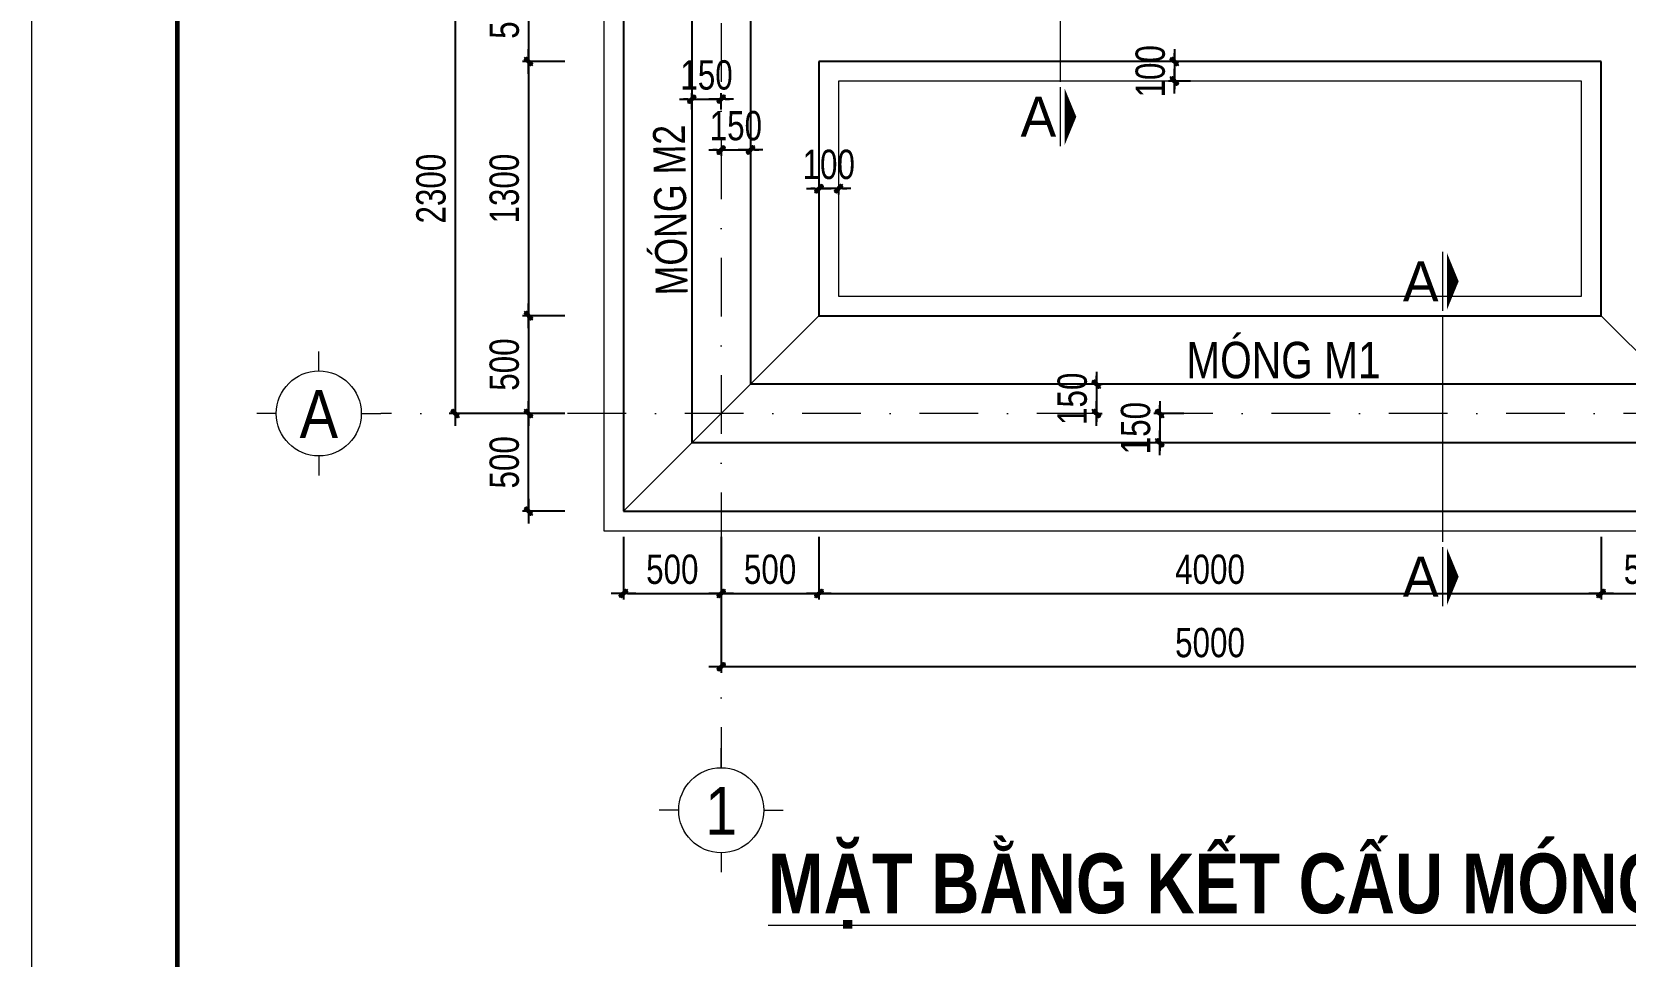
# Model space of a CAD drawing. Header units: millimetres. Extents: x 3293446 to 3468331, y 133678 to 182883.
# Drawn here: x 3321973 to 3330122, y 154599 to 159326 of the extents above; entities that cross this region are included whole.
import ezdxf
from ezdxf.enums import TextEntityAlignment as Align

# ---------------------------------------------------------------- set-up
doc = ezdxf.new("R2010")
doc.units = ezdxf.units.MM
doc.header["$LTSCALE"] = 600
doc.header["$MEASUREMENT"] = 0
doc.header["$PDMODE"] = 32
doc.linetypes.add('DASHDOT', pattern=[1, 0.5, -0.25, 0, -0.25])
doc.linetypes.add('HIDDEN', pattern=[0.375, 0.25, -0.125])
doc.layers.get('0').update_dxf_attribs({"lineweight": 0})
doc.layers.get('Defpoints').update_dxf_attribs({"lineweight": 0})
doc.layers.add('DIM', color=1, linetype='Continuous')
for name, color, linetype, lineweight in [('Khungten_LCDI', 7, 'Continuous', 5), ('LC Dim', 8, 'Continuous', 18), ('LC ISO', 153, 'Continuous', 13), ('LC Khac', 4, 'Continuous', 9), ('LC MANH DUT', 35, 'HIDDEN', 5), ('LC Net manh', 239, 'Continuous', 5), ('LC Net thay', 7, 'Continuous', 25), ('LC Net truc', 79, 'DASHDOT', 13), ('LC Text1', 3, 'Continuous', 20), ('LC Text2', 7, 'Continuous', 18)]:
    doc.layers.add(name, color=color, linetype=linetype, lineweight=lineweight)
doc.styles.add('HOATBIF', font='hoatbif.shx', dxfattribs={"width": 0.8})
doc.styles.add('Khungten', font='VHAVAN.TTF', dxfattribs={"width": 0.9, "height": 5000})
doc.styles.add('LC 1', font='VHAVANB.TTF')
doc.styles.add('LC3', font='VHARIALB.TTF', dxfattribs={"width": 0.8})
doc.styles.add('T2', font='VHARIAL.TTF', dxfattribs={"width": 0.8})
doc.styles.add('Title', font='VHBLACK.TTF', dxfattribs={"width": 0.8})
doc.dimstyles.new('Copy of 1-100 (1- 60)', dxfattribs={"dimscale": 60, "dimtxt": 2.5, "dimasz": 0.35, "dimexe": 0.5, "dimexo": 0, "dimgap": 0.8, "dimtad": 1, "dimdec": 0, "dimzin": 0, "dimdsep": 46, "dimtxsty": 'HOATBIF', "dimblk1": 'DOT', "dimblk2": 'DOT', "dimsah": 1, "dimcen": -1, "dimdle": 1, "dimclrd": 256, "dimclre": 256, "dimclrt": 4, "dimadec": 3, "dimazin": 2, "dimtfac": 0.333333, "dimtdec": 0, "dimtix": 1, "dimtmove": 2, "dimatfit": 3, "dimldrblk": 'DOT', "dimfxl": 1, "dimtvp": 0.833333, "dimtolj": 1, "dimtzin": 0, "dimarcsym": 0})

# ---------------------------------------------------------------- blocks, each defined once
blk = doc.blocks.new('TTRUC')
at = {"layer": 'LC ISO'}
for p, q in [((0, 6.95), (0, 10.13)), ((-6.95, 0), (-10.13, 0)), ((6.95, 0), (10.13, 0)), ((0, -6.95), (0, -10.13))]:
    blk.add_line(p, q, dxfattribs=at)
at = {"layer": 'LC Net manh'}
blk.add_circle((0, 0), 6.95, dxfattribs=at)
blk = doc.blocks.new('TIEUDE1')
at = {"layer": 'LC Text2', "color": 7, "style": 'LC 1'}
blk.add_attdef('TIªU§Ò', text='', height=5, dxfattribs=at).set_placement((0, 0), align=Align.BOTTOM_CENTER)
blk.add_attdef('TL', text='', height=3, dxfattribs=at).set_placement((0, -2), align=Align.TOP_CENTER)
blk = doc.blocks.new('lcdi fix')
at = {"layer": 'Defpoints', "lineweight": 0}
blk.add_lwpolyline([(-1200, -14850), (-1200, 14850), (40800, 14850), (40800, -14850)], close=True, dxfattribs=at)
at = {"layer": 'Khungten_LCDI', "color": 5, "lineweight": 60}
blk.add_lwpolyline([(0, -14650), (0, 14650), (40600, 14650), (40600, -14650)], close=True, dxfattribs=at)
at = {"color": 7, "style": 'Khungten', "width": 0.8}
for tag, p in [('REVISION', (39499, -10746)), ('NGAYHT', (39546, -11609))]:
    blk.add_attdef(tag, text='', height=200, dxfattribs=at).set_placement(p, align=Align.CENTER)
at = {"layer": 'LC Text1', "style": 'Title', "width": 3.882085}
for tag, p, p2 in [('TENBANVE1', (36913, -8886), (40339, -8886)), ('TENBANVE2', (36913, -9562), (40339, -9562))]:
    blk.add_attdef(tag, text='', height=250, dxfattribs=at).set_placement(p, p2, align=Align.FIT)
at = {"layer": 'LC Text1', "style": 'Title', "width": 0.7}
blk.add_attdef('SOBANVE', text='', height=250, dxfattribs=at).set_placement((39562, -13896), align=Align.CENTER)
blk = doc.blocks.new('DOT')
at = {"layer": 'DIM'}
for p, q in [((-3, 0), (3, 0)), ((-1, -1), (1, 1))]:
    blk.add_line(p, q, dxfattribs=at)
blk.add_lwpolyline([(0.5, 1), (-1, -0.5), (-0.5, -1), (1, 0.5)], close=True, dxfattribs=at)
blk = doc.blocks.new('*D108')
at = {"layer": 'Defpoints', "color": 0, "transparency": 16777216}
for p in [(3324699.5, 159674.5), (3324512.7766, 159174.5), (3324699.5, 159174.5)]:
    blk.add_point(p, dxfattribs=at)
at = {"layer": 'LC Dim', "lineweight": -2, "transparency": 16777216}
for p, q in [((3324699.5, 159674.5), (3324482.7766, 159674.5)), ((3324512.7766, 159653.5), (3324512.7766, 159195.5)), ((3324699.5, 159174.5), (3324482.7766, 159174.5))]:
    blk.add_line(p, q, dxfattribs=at)
at = {"layer": 'LC Dim', "lineweight": -2, "transparency": 16777216, "xscale": 21, "yscale": 21, "zscale": 21}
for p, rotation in [((3324512.7766, 159674.5), 90), ((3324512.7766, 159174.5), 270)]:
    blk.add_blockref('DOT', p, dxfattribs=dict(at, rotation=rotation))
at = {"layer": 'LC Dim', "color": 4, "transparency": 16777216, "insert": (3324389.7766, 159424.5), "char_height": 150, "attachment_point": 5, "rotation": 90, "style": 'HOATBIF'}
blk.add_mtext('\\A1;500', dxfattribs=at)
blk = doc.blocks.new('_Dot')
at = {"color": 0, "linetype": 'ByBlock', "lineweight": -2}
blk.add_line((-0.5, 0), (-1, 0), dxfattribs=at)
at = {"color": 0, "linetype": 'ByBlock', "const_width": 0.5}
blk.add_lwpolyline([(-0.25, 0, 1), (0.25, 0, 1)], format="xyb", close=True, dxfattribs=at)
blk = doc.blocks.new('*D109')
at = {"layer": 'Defpoints', "color": 0, "transparency": 16777216}
for p in [(3324699.5, 159174.5), (3324512.7766, 157874.5), (3324699.5, 157874.5)]:
    blk.add_point(p, dxfattribs=at)
at = {"layer": 'LC Dim', "lineweight": -2, "transparency": 16777216}
for p, q in [((3324699.5, 159174.5), (3324482.7766, 159174.5)), ((3324512.7766, 159153.5), (3324512.7766, 157895.5)), ((3324699.5, 157874.5), (3324482.7766, 157874.5))]:
    blk.add_line(p, q, dxfattribs=at)
at = {"layer": 'LC Dim', "lineweight": -2, "transparency": 16777216, "xscale": 21, "yscale": 21, "zscale": 21}
for p, rotation in [((3324512.7766, 159174.5), 90), ((3324512.7766, 157874.5), 270)]:
    blk.add_blockref('DOT', p, dxfattribs=dict(at, rotation=rotation))
at = {"layer": 'LC Dim', "color": 4, "transparency": 16777216, "insert": (3324389.7766, 158524.5), "char_height": 150, "attachment_point": 5, "rotation": 90, "style": 'HOATBIF'}
blk.add_mtext('\\A1;1300', dxfattribs=at)
blk = doc.blocks.new('*D110')
at = {"layer": 'Defpoints', "color": 0, "transparency": 16777216}
for p in [(3324699.5, 157874.5), (3324512.7766, 157374.5), (3324699.5, 157374.5)]:
    blk.add_point(p, dxfattribs=at)
at = {"layer": 'LC Dim', "lineweight": -2, "transparency": 16777216}
for p, q in [((3324699.5, 157874.5), (3324482.7766, 157874.5)), ((3324512.7766, 157853.5), (3324512.7766, 157395.5)), ((3324699.5, 157374.5), (3324482.7766, 157374.5))]:
    blk.add_line(p, q, dxfattribs=at)
at = {"layer": 'LC Dim', "lineweight": -2, "transparency": 16777216, "xscale": 21, "yscale": 21, "zscale": 21}
for p, rotation in [((3324512.7766, 157874.5), 90), ((3324512.7766, 157374.5), 270)]:
    blk.add_blockref('DOT', p, dxfattribs=dict(at, rotation=rotation))
at = {"layer": 'LC Dim', "color": 4, "transparency": 16777216, "insert": (3324389.7766, 157624.5), "char_height": 150, "attachment_point": 5, "rotation": 90, "style": 'HOATBIF'}
blk.add_mtext('\\A1;500', dxfattribs=at)
blk = doc.blocks.new('*D112')
at = {"layer": 'Defpoints', "color": 0, "transparency": 16777216}
for p in [(3324699.5, 159674.5), (3324137.7766, 157374.5), (3324699.5, 157374.5)]:
    blk.add_point(p, dxfattribs=at)
at = {"layer": 'LC Dim', "lineweight": -2, "transparency": 16777216}
for p, q in [((3324699.5, 159674.5), (3324107.7766, 159674.5)), ((3324137.7766, 159653.5), (3324137.7766, 157395.5)), ((3324699.5, 157374.5), (3324107.7766, 157374.5))]:
    blk.add_line(p, q, dxfattribs=at)
at = {"layer": 'LC Dim', "lineweight": -2, "transparency": 16777216, "xscale": 21, "yscale": 21, "zscale": 21}
for p, rotation in [((3324137.7766, 159674.5), 90), ((3324137.7766, 157374.5), 270)]:
    blk.add_blockref('DOT', p, dxfattribs=dict(at, rotation=rotation))
at = {"layer": 'LC Dim', "color": 4, "transparency": 16777216, "insert": (3324014.7766, 158524.5), "char_height": 150, "attachment_point": 5, "rotation": 90, "style": 'HOATBIF'}
blk.add_mtext('\\A1;2300', dxfattribs=at)
blk = doc.blocks.new('*D113')
at = {"layer": 'Defpoints', "color": 0, "transparency": 16777216}
for p in [(3325498.5, 156743.5), (3325998.5, 156743.5), (3325998.5, 156453.6)]:
    blk.add_point(p, dxfattribs=at)
at = {"layer": 'LC Dim', "lineweight": -2, "transparency": 16777216}
for p, q in [((3325498.5, 156743.5), (3325498.5, 156423.6)), ((3325998.5, 156743.5), (3325998.5, 156423.6)), ((3325519.5, 156453.6), (3325977.5, 156453.6))]:
    blk.add_line(p, q, dxfattribs=at)
at = {"layer": 'LC Dim', "lineweight": -2, "transparency": 16777216, "xscale": 21, "yscale": 21, "zscale": 21, "rotation": 180}
blk.add_blockref('DOT', (3325498.5, 156453.6), dxfattribs=at)
at = {"layer": 'LC Dim', "lineweight": -2, "transparency": 16777216, "xscale": 21, "yscale": 21, "zscale": 21}
blk.add_blockref('DOT', (3325998.5, 156453.6), dxfattribs=at)
at = {"layer": 'LC Dim', "color": 4, "transparency": 16777216, "insert": (3325748.5, 156576.6), "char_height": 150, "attachment_point": 5, "style": 'HOATBIF'}
blk.add_mtext('\\A1;500', dxfattribs=at)
blk = doc.blocks.new('*D114')
at = {"layer": 'Defpoints', "color": 0, "transparency": 16777216}
for p in [(3325998.5, 156743.5), (3329998.5, 156743.5), (3329998.5, 156453.6)]:
    blk.add_point(p, dxfattribs=at)
at = {"layer": 'LC Dim', "lineweight": -2, "transparency": 16777216}
for p, q in [((3325998.5, 156743.5), (3325998.5, 156423.6)), ((3329998.5, 156743.5), (3329998.5, 156423.6)), ((3326019.5, 156453.6), (3329977.5, 156453.6))]:
    blk.add_line(p, q, dxfattribs=at)
at = {"layer": 'LC Dim', "lineweight": -2, "transparency": 16777216, "xscale": 21, "yscale": 21, "zscale": 21, "rotation": 180}
blk.add_blockref('DOT', (3325998.5, 156453.6), dxfattribs=at)
at = {"layer": 'LC Dim', "lineweight": -2, "transparency": 16777216, "xscale": 21, "yscale": 21, "zscale": 21}
blk.add_blockref('DOT', (3329998.5, 156453.6), dxfattribs=at)
at = {"layer": 'LC Dim', "color": 4, "transparency": 16777216, "insert": (3327998.5, 156576.6), "char_height": 150, "attachment_point": 5, "style": 'HOATBIF'}
blk.add_mtext('\\A1;4000', dxfattribs=at)
blk = doc.blocks.new('*D115')
at = {"layer": 'Defpoints', "color": 0, "transparency": 16777216}
for p in [(3329998.5, 156743.5), (3330498.5, 156743.5), (3330498.5, 156453.6)]:
    blk.add_point(p, dxfattribs=at)
at = {"layer": 'LC Dim', "lineweight": -2, "transparency": 16777216}
for p, q in [((3329998.5, 156743.5), (3329998.5, 156423.6)), ((3330498.5, 156743.5), (3330498.5, 156423.6)), ((3330019.5, 156453.6), (3330477.5, 156453.6))]:
    blk.add_line(p, q, dxfattribs=at)
at = {"layer": 'LC Dim', "lineweight": -2, "transparency": 16777216, "xscale": 21, "yscale": 21, "zscale": 21, "rotation": 180}
blk.add_blockref('DOT', (3329998.5, 156453.6), dxfattribs=at)
at = {"layer": 'LC Dim', "lineweight": -2, "transparency": 16777216, "xscale": 21, "yscale": 21, "zscale": 21}
blk.add_blockref('DOT', (3330498.5, 156453.6), dxfattribs=at)
at = {"layer": 'LC Dim', "color": 4, "transparency": 16777216, "insert": (3330248.5, 156576.6), "char_height": 150, "attachment_point": 5, "style": 'HOATBIF'}
blk.add_mtext('\\A1;500', dxfattribs=at)
blk = doc.blocks.new('*D116')
at = {"layer": 'Defpoints', "color": 0, "transparency": 16777216}
for p in [(3325498.5, 156743.5), (3330498.5, 156743.5), (3325498.5, 156078.6)]:
    blk.add_point(p, dxfattribs=at)
at = {"layer": 'LC Dim', "lineweight": -2, "transparency": 16777216}
for p, q in [((3325498.5, 156743.5), (3325498.5, 156048.6)), ((3330498.5, 156743.5), (3330498.5, 156048.6)), ((3330477.5, 156078.6), (3325519.5, 156078.6))]:
    blk.add_line(p, q, dxfattribs=at)
at = {"layer": 'LC Dim', "lineweight": -2, "transparency": 16777216, "xscale": 21, "yscale": 21, "zscale": 21, "rotation": 180}
blk.add_blockref('DOT', (3325498.5, 156078.6), dxfattribs=at)
at = {"layer": 'LC Dim', "lineweight": -2, "transparency": 16777216, "xscale": 21, "yscale": 21, "zscale": 21}
blk.add_blockref('DOT', (3330498.5, 156078.6), dxfattribs=at)
at = {"layer": 'LC Dim', "color": 4, "transparency": 16777216, "insert": (3327998.5, 156201.6), "char_height": 150, "attachment_point": 5, "style": 'HOATBIF'}
blk.add_mtext('\\A1;5000', dxfattribs=at)
blk = doc.blocks.new('*D129')
at = {"layer": 'Defpoints', "color": 0, "transparency": 16777216}
for p in [(3327417.5, 157524.5), (3327417.5, 157374.5), (3327417.5, 157374.5)]:
    blk.add_point(p, dxfattribs=at)
at = {"layer": 'LC Dim', "lineweight": -2, "transparency": 16777216}
for p, q in [((3327417.5, 157545.5), (3327417.5, 157566.5)), ((3327417.5, 157524.5), (3327447.5, 157524.5)), ((3327417.5, 157524.5), (3327417.5, 157374.5)), ((3327417.5, 157374.5), (3327447.5, 157374.5)), ((3327417.5, 157353.5), (3327417.5, 157332.5))]:
    blk.add_line(p, q, dxfattribs=at)
at = {"layer": 'LC Dim', "lineweight": -2, "transparency": 16777216, "xscale": 21, "yscale": 21, "zscale": 21}
for p, rotation in [((3327417.5, 157524.5), 270), ((3327417.5, 157374.5), 90)]:
    blk.add_blockref('DOT', p, dxfattribs=dict(at, rotation=rotation))
at = {"layer": 'LC Dim', "color": 4, "transparency": 16777216, "insert": (3327294.5, 157449.5), "char_height": 150, "attachment_point": 5, "rotation": 90, "style": 'HOATBIF'}
blk.add_mtext('\\A1;150', dxfattribs=at)
blk = doc.blocks.new('*D130')
at = {"layer": 'Defpoints', "color": 0, "transparency": 16777216}
for p in [(3327864.5, 157374.5), (3327741.5, 157224.5), (3327864.5, 157224.5)]:
    blk.add_point(p, dxfattribs=at)
at = {"layer": 'LC Dim', "lineweight": -2, "transparency": 16777216}
for p, q in [((3327864.5, 157374.5), (3327711.5, 157374.5)), ((3327741.5, 157395.5), (3327741.5, 157416.5)), ((3327741.5, 157374.5), (3327741.5, 157224.5)), ((3327864.5, 157224.5), (3327711.5, 157224.5)), ((3327741.5, 157203.5), (3327741.5, 157182.5))]:
    blk.add_line(p, q, dxfattribs=at)
at = {"layer": 'LC Dim', "lineweight": -2, "transparency": 16777216, "xscale": 21, "yscale": 21, "zscale": 21}
for p, rotation in [((3327741.5, 157374.5), 270), ((3327741.5, 157224.5), 90)]:
    blk.add_blockref('DOT', p, dxfattribs=dict(at, rotation=rotation))
at = {"layer": 'LC Dim', "color": 4, "transparency": 16777216, "insert": (3327618.5, 157299.5), "char_height": 150, "attachment_point": 5, "rotation": 90, "style": 'HOATBIF'}
blk.add_mtext('\\A1;150', dxfattribs=at)
blk = doc.blocks.new('*D131')
at = {"layer": 'Defpoints', "color": 0, "transparency": 16777216}
for p in [(3325498.5, 158982), (3325348.5, 158929), (3325498.5, 158929)]:
    blk.add_point(p, dxfattribs=at)
at = {"layer": 'LC Dim', "lineweight": -2, "transparency": 16777216}
for p, q in [((3325327.5, 158982), (3325306.5, 158982)), ((3325348.5, 158929), (3325348.5, 159012)), ((3325348.5, 158982), (3325498.5, 158982)), ((3325498.5, 158929), (3325498.5, 159012)), ((3325519.5, 158982), (3325540.5, 158982))]:
    blk.add_line(p, q, dxfattribs=at)
at = {"layer": 'LC Dim', "lineweight": -2, "transparency": 16777216, "xscale": 21, "yscale": 21, "zscale": 21}
blk.add_blockref('DOT', (3325348.5, 158982), dxfattribs=at)
at = {"layer": 'LC Dim', "lineweight": -2, "transparency": 16777216, "xscale": 21, "yscale": 21, "zscale": 21, "rotation": 180}
blk.add_blockref('DOT', (3325498.5, 158982), dxfattribs=at)
at = {"layer": 'LC Dim', "color": 4, "transparency": 16777216, "insert": (3325423.5, 159105), "char_height": 150, "attachment_point": 5, "style": 'HOATBIF'}
blk.add_mtext('\\A1;150', dxfattribs=at)
blk = doc.blocks.new('*D132')
at = {"layer": 'Defpoints', "color": 0, "transparency": 16777216}
for p in [(3325498.5, 158722.5), (3325648.5, 158722.5), (3325648.5, 158722.5)]:
    blk.add_point(p, dxfattribs=at)
at = {"layer": 'LC Dim', "lineweight": -2, "transparency": 16777216}
for p, q in [((3325477.5, 158722.5), (3325456.5, 158722.5)), ((3325498.5, 158722.5), (3325498.5, 158692.5)), ((3325498.5, 158722.5), (3325648.5, 158722.5)), ((3325648.5, 158722.5), (3325648.5, 158692.5)), ((3325669.5, 158722.5), (3325690.5, 158722.5))]:
    blk.add_line(p, q, dxfattribs=at)
at = {"layer": 'LC Dim', "lineweight": -2, "transparency": 16777216, "xscale": 21, "yscale": 21, "zscale": 21}
blk.add_blockref('DOT', (3325498.5, 158722.5), dxfattribs=at)
at = {"layer": 'LC Dim', "lineweight": -2, "transparency": 16777216, "xscale": 21, "yscale": 21, "zscale": 21, "rotation": 180}
blk.add_blockref('DOT', (3325648.5, 158722.5), dxfattribs=at)
at = {"layer": 'LC Dim', "color": 4, "transparency": 16777216, "insert": (3325573.5, 158845.5), "char_height": 150, "attachment_point": 5, "style": 'HOATBIF'}
blk.add_mtext('\\A1;150', dxfattribs=at)
blk = doc.blocks.new('*D135')
at = {"layer": 'Defpoints', "color": 0, "transparency": 16777216}
for p in [(3324512.8, 157374.5), (3324699.5, 157374.5), (3324699.5, 156874.5)]:
    blk.add_point(p, dxfattribs=at)
at = {"layer": 'LC Dim', "lineweight": -2, "transparency": 16777216}
for p, q in [((3324699.5, 157374.5), (3324482.8, 157374.5)), ((3324512.8, 156895.5), (3324512.8, 157353.5)), ((3324699.5, 156874.5), (3324482.8, 156874.5))]:
    blk.add_line(p, q, dxfattribs=at)
at = {"layer": 'LC Dim', "lineweight": -2, "transparency": 16777216, "xscale": 21, "yscale": 21, "zscale": 21}
for p, rotation in [((3324512.8, 157374.5), 90), ((3324512.8, 156874.5), 270)]:
    blk.add_blockref('DOT', p, dxfattribs=dict(at, rotation=rotation))
at = {"layer": 'LC Dim', "color": 4, "transparency": 16777216, "insert": (3324389.8, 157124.5), "char_height": 150, "attachment_point": 5, "rotation": 90, "style": 'HOATBIF'}
blk.add_mtext('\\A1;500', dxfattribs=at)
blk = doc.blocks.new('*D137')
at = {"layer": 'Defpoints', "color": 0, "transparency": 16777216}
for p in [(3324998.5, 156743.5), (3325498.5, 156743.5), (3325498.5, 156453.6)]:
    blk.add_point(p, dxfattribs=at)
at = {"layer": 'LC Dim', "lineweight": -2, "transparency": 16777216}
for p, q in [((3324998.5, 156743.5), (3324998.5, 156423.6)), ((3325498.5, 156743.5), (3325498.5, 156423.6)), ((3325019.5, 156453.6), (3325477.5, 156453.6))]:
    blk.add_line(p, q, dxfattribs=at)
at = {"layer": 'LC Dim', "lineweight": -2, "transparency": 16777216, "xscale": 21, "yscale": 21, "zscale": 21, "rotation": 180}
blk.add_blockref('DOT', (3324998.5, 156453.6), dxfattribs=at)
at = {"layer": 'LC Dim', "lineweight": -2, "transparency": 16777216, "xscale": 21, "yscale": 21, "zscale": 21}
blk.add_blockref('DOT', (3325498.5, 156453.6), dxfattribs=at)
at = {"layer": 'LC Dim', "color": 4, "transparency": 16777216, "insert": (3325248.5, 156576.6), "char_height": 150, "attachment_point": 5, "style": 'HOATBIF'}
blk.add_mtext('\\A1;500', dxfattribs=at)
blk = doc.blocks.new('*D143')
at = {"layer": 'Defpoints', "color": 0, "transparency": 16777216}
for p in [(3327899.5, 159174.5), (3327816.5, 159074.5), (3327899.5, 159074.5)]:
    blk.add_point(p, dxfattribs=at)
at = {"layer": 'LC Net thay', "lineweight": -2, "transparency": 16777216}
for p, q in [((3327899.5, 159174.5), (3327786.5, 159174.5)), ((3327816.5, 159195.5), (3327816.5, 159216.5)), ((3327816.5, 159174.5), (3327816.5, 159074.5)), ((3327899.5, 159074.5), (3327786.5, 159074.5)), ((3327816.5, 159053.5), (3327816.5, 159032.5))]:
    blk.add_line(p, q, dxfattribs=at)
at = {"layer": 'LC Net thay', "lineweight": -2, "transparency": 16777216, "xscale": 21, "yscale": 21, "zscale": 21}
for p, rotation in [((3327816.5, 159174.5), 270), ((3327816.5, 159074.5), 90)]:
    blk.add_blockref('DOT', p, dxfattribs=dict(at, rotation=rotation))
at = {"layer": 'LC Net thay', "color": 4, "transparency": 16777216, "insert": (3327693.5, 159124.5), "char_height": 150, "attachment_point": 5, "rotation": 90, "style": 'HOATBIF'}
blk.add_mtext('\\A1;100', dxfattribs=at)
blk = doc.blocks.new('*D144')
at = {"layer": 'Defpoints', "color": 0, "transparency": 16777216}
for p in [(3325998.5, 158524.5), (3325998.5, 158524.5), (3326098.5, 158524.5)]:
    blk.add_point(p, dxfattribs=at)
at = {"layer": 'LC Net thay', "lineweight": -2, "transparency": 16777216}
for p, q in [((3325977.5, 158524.5), (3325956.5, 158524.5)), ((3325998.5, 158524.5), (3325998.5, 158494.5)), ((3326098.5, 158524.5), (3325998.5, 158524.5)), ((3326098.5, 158524.5), (3326098.5, 158494.5)), ((3326119.5, 158524.5), (3326140.5, 158524.5))]:
    blk.add_line(p, q, dxfattribs=at)
at = {"layer": 'LC Net thay', "lineweight": -2, "transparency": 16777216, "xscale": 21, "yscale": 21, "zscale": 21}
blk.add_blockref('DOT', (3325998.5, 158524.5), dxfattribs=at)
at = {"layer": 'LC Net thay', "lineweight": -2, "transparency": 16777216, "xscale": 21, "yscale": 21, "zscale": 21, "rotation": 180}
blk.add_blockref('DOT', (3326098.5, 158524.5), dxfattribs=at)
at = {"layer": 'LC Net thay', "color": 4, "transparency": 16777216, "insert": (3326048.5, 158647.5), "char_height": 150, "attachment_point": 5, "style": 'HOATBIF'}
blk.add_mtext('\\A1;100', dxfattribs=at)
blk = doc.blocks.new('*U99')
at = {"layer": 'LC Khac', "color": 1, "ltscale": 2}
for p, q in [((0, 485), (0, 0)), ((0, -1948), (0, -2433))]:
    blk.add_line(p, q, dxfattribs=at)
for points in [[(134, 243, 0, 471, 0), (37, 243, 275, 275, 0)], [(134, -2191, 0, 471, 0), (37, -2191, 275, 275, 0)]]:
    blk.add_lwpolyline(points, format="xyseb", dxfattribs=at)
at = {"layer": 'LC MANH DUT', "ltscale": 200}
blk.add_line((0, -49), (0, -1904), dxfattribs=at)
at = {"ltscale": 2, "style": 'LC 1'}
for p in [(-179, 243), (-179, -2191)]:
    blk.add_attdef('LC', text='', height=330, dxfattribs=at).set_placement(p, align=Align.MIDDLE_CENTER)

msp = doc.modelspace()

# ---------------------------------------------------------------- linework, layer by layer
at = {"layer": 'LC Net manh'}
msp.add_line((3329898.5, 159074.5), (3326098.5, 159074.5), dxfattribs=at)
at = {"layer": 'LC Net manh', "ltscale": 0.5}
for p, q in [((3324998.5, 156874.5), (3325998.5, 157874.5)), ((3329998.5, 157874.5), (3330998.5, 156874.5))]:
    msp.add_line(p, q, dxfattribs=at)
at = {"layer": 'LC Net manh'}
msp.add_lwpolyline([(3324898.5, 156774.5), (3331098.5, 156774.5), (3331098.5, 162574.5), (3324898.5, 162574.5)], close=True, dxfattribs=at)
msp.add_lwpolyline([(3326098.5, 159074.5), (3326098.5, 157974.5), (3329898.5, 157974.5), (3329898.5, 159074.5)], dxfattribs=at)
at = {"layer": 'LC Net thay'}
for p, q in [((3325348.5, 162124.5), (3325348.5, 157224.5)), ((3325648.5, 159524.5), (3325648.5, 157524.5)), ((3329998.5, 159174.5), (3325998.5, 159174.5)), ((3330348.5, 157524.5), (3325648.5, 157524.5)), ((3330648.5, 157224.5), (3325348.5, 157224.5))]:
    msp.add_line(p, q, dxfattribs=at)
msp.add_lwpolyline([(3324998.5, 156874.5), (3330998.5, 156874.5), (3330998.5, 162474.5), (3324998.5, 162474.5)], close=True, dxfattribs=at)
msp.add_lwpolyline([(3325998.5, 159174.5), (3325998.5, 157874.5), (3329998.5, 157874.5), (3329998.5, 159174.5)], dxfattribs=at)
at = {"layer": 'LC Net truc'}
for p, q in [((3325498.5, 163571.5), (3325498.5, 155562)), ((3332214, 157374.5), (3323757.5, 157374.5))]:
    msp.add_line(p, q, dxfattribs=at)

# ---------------------------------------------------------------- block references
ref = msp.add_blockref('*U99', (3327231.5, 160251.8), dxfattribs=dict(xscale=0.6206639722544331, yscale=0.6206639722544331, zscale=0.6206639722544331))
ref.add_attrib('LC', 'A', dxfattribs={"ltscale": 2, "height": 204.8, "style": 'LC 1'}).set_placement((3327120.7, 158892.2), align=Align.MIDDLE_CENTER)
ref.add_attrib('LC', 'A', dxfattribs={"ltscale": 2, "height": 204.8, "style": 'LC 1'}).set_placement((3327120.7, 160402.5), align=Align.MIDDLE_CENTER)
ref = msp.add_blockref('*U99', (3329187, 157899.3), dxfattribs=dict(xscale=0.6206639722544331, yscale=0.6206639722544331, zscale=0.6206639722544331))
ref.add_attrib('LC', 'A', dxfattribs={"ltscale": 2, "height": 204.8, "style": 'LC 1'}).set_placement((3329076.2, 156539.7), align=Align.MIDDLE_CENTER)
ref.add_attrib('LC', 'A', dxfattribs={"ltscale": 2, "height": 204.8, "style": 'LC 1'}).set_placement((3329076.2, 158050), align=Align.MIDDLE_CENTER)
at = {"layer": 'LC ISO', "xscale": 31.2766291057588, "yscale": 31.2766291057588, "zscale": 31.2766291057588}
for p in [(3323440.6, 157374.5), (3325498.5, 155345.1)]:
    msp.add_blockref('TTRUC', p, dxfattribs=at)
at = {"layer": 'LC Net thay', "xscale": 0.6206639722545443, "yscale": 0.6206639722545443, "zscale": 0.6206639722545443}
msp.add_blockref('lcdi fix', (3322717.8, 155232.7), dxfattribs=at)
at = {"layer": 'LC Text2'}
ref = msp.add_blockref('TIEUDE1', (3328043.1, 154726.4), dxfattribs=dict(at, xscale=62.06639722556326, yscale=62.06639722556326, zscale=62.06639722556326))
ref.add_attrib('TIªU§Ò', '%%UmÆt b»ng kÕt cÊu mãng', dxfattribs={"color": 7, "height": 305.641, "style": 'LC3', "width": 0.8}).set_placement((3328043.1, 154726.4), align=Align.BOTTOM_CENTER)

# ---------------------------------------------------------------- texts
at = {"layer": 'LC Text1', "ltscale": 0.2, "style": 'LC 1', "width": 0.9}
for s, p in [('a', (3323440.6, 157175.3)), ('1', (3325498.5, 155145.9))]:
    msp.add_text(s, height=244.9, dxfattribs=at).set_placement(p, align=Align.BOTTOM_CENTER)
at = {"layer": 'LC Text2', "style": 'T2', "width": 0.8}
msp.add_text('mãng m2', height=163.38, rotation=90.9833, dxfattribs=at).set_placement((3325327.5, 157980))
msp.add_text('mãng m1', height=186.2, dxfattribs=at).set_placement((3327877, 157554.5))

# ---------------------------------------------------------------- dimensions: what is measured, and where the dimension line sits
at = {"layer": 'LC Dim'}
for base, p1, p2, picture, middle in [((3324137.8, 157374.5), (3324699.5, 159674.5), (3324699.5, 157374.5), '*D112', (3324014.8, 158524.5)), ((3324512.8, 159174.5), (3324699.5, 159674.5), (3324699.5, 159174.5), '*D108', (3324389.8, 159424.5)), ((3324512.8, 157874.5), (3324699.5, 159174.5), (3324699.5, 157874.5), '*D109', (3324389.8, 158524.5)), ((3324512.8, 157374.5), (3324699.5, 157874.5), (3324699.5, 157374.5), '*D110', (3324389.8, 157624.5)), ((3327417.5, 157374.5), (3327417.5, 157524.5), (3327417.5, 157374.5), '*D129', (3327294.5, 157449.5)), ((3324512.8, 157374.5), (3324699.5, 156874.5), (3324699.5, 157374.5), '*D135', (3324389.8, 157124.5)), ((3327741.5, 157224.5), (3327864.5, 157374.5), (3327864.5, 157224.5), '*D130', (3327618.5, 157299.5))]:
    dim = msp.add_linear_dim(base=base, p1=p1, p2=p2, angle=90, dimstyle='Copy of 1-100 (1- 60)', dxfattribs=at)
    dim.commit()
    dim.dimension.update_dxf_attribs({"geometry": picture, "text_midpoint": middle})
for base, p1, p2, picture, middle in [((3325498.5, 158982), (3325348.5, 158929), (3325498.5, 158929), '*D131', (3325423.5, 159105)), ((3325648.5, 158722.5), (3325498.5, 158722.5), (3325648.5, 158722.5), '*D132', (3325573.5, 158845.5)), ((3325498.5, 156453.6), (3324998.5, 156743.5), (3325498.5, 156743.5), '*D137', (3325248.5, 156576.6)), ((3325998.5, 156453.6), (3325498.5, 156743.5), (3325998.5, 156743.5), '*D113', (3325748.5, 156576.6)), ((3325498.5, 156078.6), (3330498.5, 156743.5), (3325498.5, 156743.5), '*D116', (3327998.5, 156201.6)), ((3329998.5, 156453.6), (3325998.5, 156743.5), (3329998.5, 156743.5), '*D114', (3327998.5, 156576.6)), ((3330498.5, 156453.6), (3329998.5, 156743.5), (3330498.5, 156743.5), '*D115', (3330248.5, 156576.6))]:
    dim = msp.add_linear_dim(base=base, p1=p1, p2=p2, dimstyle='Copy of 1-100 (1- 60)', dxfattribs=at)
    dim.commit()
    dim.dimension.update_dxf_attribs({"geometry": picture, "text_midpoint": middle})
at = {"layer": 'LC Net thay'}
dim = msp.add_linear_dim(base=(3327816.5, 159074.5), p1=(3327899.5, 159174.5), p2=(3327899.5, 159074.5), angle=90, dimstyle='Copy of 1-100 (1- 60)', dxfattribs=at)
dim.commit()
dim.dimension.update_dxf_attribs({"geometry": '*D143', "text_midpoint": (3327693.5, 159124.5)})
dim = msp.add_linear_dim(base=(3325998.5, 158524.5), p1=(3326098.5, 158524.5), p2=(3325998.5, 158524.5), dimstyle='Copy of 1-100 (1- 60)', dxfattribs=at)
dim.commit()
dim.dimension.update_dxf_attribs({"geometry": '*D144', "text_midpoint": (3326048.5, 158647.5)})

doc.saveas('drawing.dxf')
